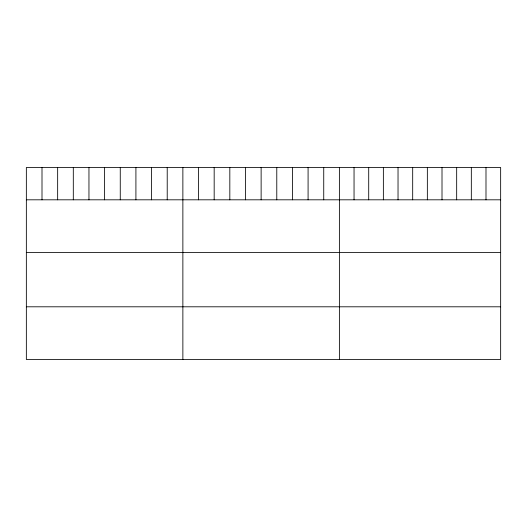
<?xml version="1.0" encoding="UTF-8"?>
<svg xmlns="http://www.w3.org/2000/svg" width="527" height="527" viewBox="0 0 527 527"><rect width="100%" height="100%" fill="white"/><g stroke="black" fill="none" stroke-linecap="round" stroke-linejoin="round"><path stroke-width="0.79" d="M500.65 199.812L500.65 359.5L26.35 359.5L26.35 167.5L500.65 167.5L500.65 199.812L26.35 199.812M26.35 252.505L500.65 252.505M26.35 306.8L500.65 306.8M485.993 167.5L485.993 199.812M471.329 167.5L471.329 199.812M456.672 167.5L456.672 199.812M442.008 167.5L442.008 199.812M427.351 167.5L427.351 199.812M412.687 167.5L412.687 199.812M398.03 167.5L398.03 199.812M383.366 167.5L383.366 199.812M368.709 167.5L368.709 199.812M354.045 167.5L354.045 199.812M339.388 167.5L339.388 359.5M323.736 167.5L323.736 199.812M308.084 167.5L308.084 199.812M292.432 167.5L292.432 199.812M276.78 167.5L276.78 199.812M261.128 167.5L261.128 199.812M245.477 167.5L245.477 199.812M229.825 167.5L229.825 199.812M214.173 167.5L214.173 199.812M198.521 167.5L198.521 199.812M182.869 167.5L182.869 359.5M167.217 167.5L167.217 199.812M151.565 167.5L151.565 199.812M135.913 167.5L135.913 199.812M120.261 167.5L120.261 199.812M104.609 167.5L104.609 199.812M88.958 167.5L88.958 199.812M73.306 167.5L73.306 199.812M57.654 167.5L57.654 199.812M42.002 167.5L42.002 199.812"/></g></svg>
